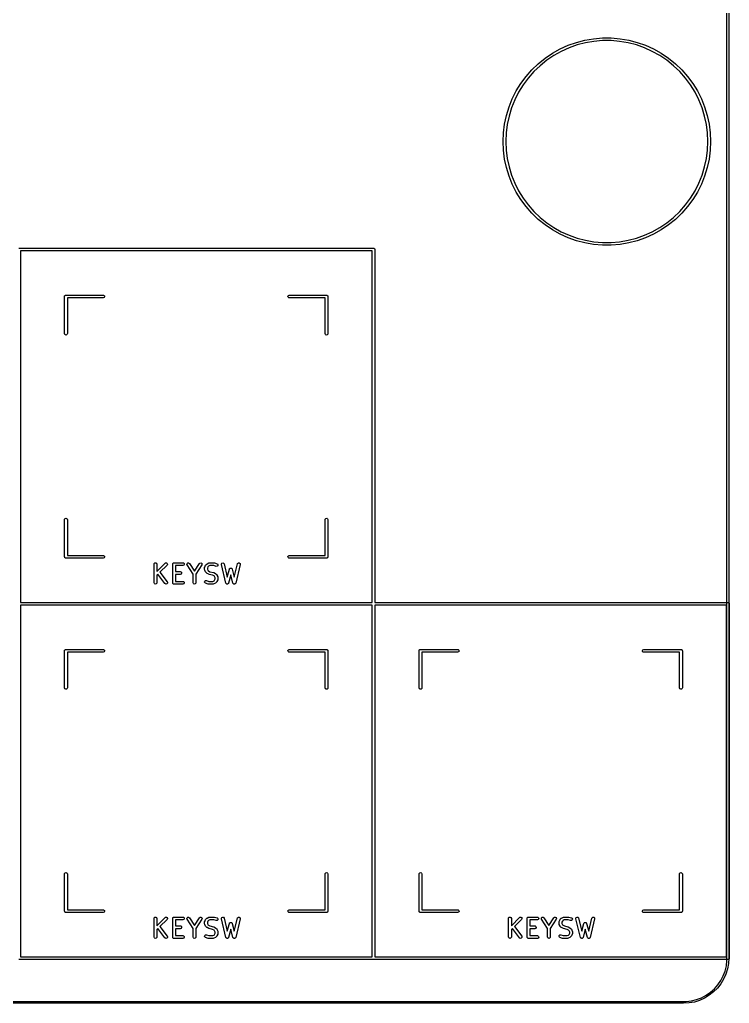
# Model space of a CAD drawing. Extents: x 382 to 810, y -162 to 0.
# Drawn here: x 772.4 to 810.5, y -161.9 to -109 of the extents above; entities that cross this region are included whole.
import ezdxf

# ---------------------------------------------------------------- set-up
doc = ezdxf.new("R2010")
doc.units = 0
doc.layers.add('BLACK', color=7, linetype='CONTINUOUS')

msp = doc.modelspace()

# ---------------------------------------------------------------- linework, layer by layer
at = {"layer": 'BLACK', "linetype": 'CONTINUOUS'}
for p, q in [((810.368, -159.474), (810.368, -11.837)), ((810.468, -11.837), (810.468, -159.474)), ((803.202, -110.04), (803.673, -110)), ((803.673, -110), (804.147, -110)), ((804.147, -110), (804.618, -110.04)), ((801.4, -110.592), (801.831, -110.397)), ((801.885, -110.532), (801.465, -110.722)), ((801.831, -110.397), (802.278, -110.239)), ((802.32, -110.378), (801.885, -110.532)), ((802.278, -110.239), (802.735, -110.12)), ((802.766, -110.262), (802.32, -110.378)), ((802.735, -110.12), (803.202, -110.04)), ((803.22, -110.184), (802.766, -110.262)), ((803.68, -110.145), (803.22, -110.184)), ((804.14, -110.145), (803.68, -110.145)), ((804.6, -110.184), (804.14, -110.145)), ((805.054, -110.262), (804.6, -110.184)), ((804.618, -110.04), (805.085, -110.12)), ((805.5, -110.378), (805.054, -110.262)), ((805.085, -110.12), (805.542, -110.239)), ((805.935, -110.532), (805.5, -110.378)), ((805.542, -110.239), (805.989, -110.397)), ((806.355, -110.722), (805.935, -110.532)), ((805.989, -110.397), (806.42, -110.592)), ((800.595, -111.088), (800.987, -110.823)), ((801.063, -110.946), (800.681, -111.204)), ((800.987, -110.823), (801.4, -110.592)), ((801.465, -110.722), (801.063, -110.946)), ((806.757, -110.946), (806.355, -110.722)), ((806.42, -110.592), (806.833, -110.823)), ((807.139, -111.204), (806.757, -110.946)), ((806.833, -110.823), (807.225, -111.088)), ((799.885, -111.712), (800.227, -111.385)), ((800.323, -111.494), (799.99, -111.813)), ((800.227, -111.385), (800.595, -111.088)), ((800.681, -111.204), (800.323, -111.494)), ((807.497, -111.494), (807.139, -111.204)), ((807.225, -111.088), (807.593, -111.385)), ((807.83, -111.813), (807.497, -111.494)), ((807.593, -111.385), (807.935, -111.712)), ((799.291, -112.448), (799.572, -112.068)), ((799.572, -112.068), (799.885, -111.712)), ((799.99, -111.813), (799.685, -112.159)), ((808.135, -112.159), (807.83, -111.813)), ((807.935, -111.712), (808.248, -112.068)), ((808.248, -112.068), (808.529, -112.448)), ((799.043, -112.851), (799.291, -112.448)), ((799.411, -112.529), (799.17, -112.922)), ((799.685, -112.159), (799.411, -112.529)), ((808.409, -112.529), (808.135, -112.159)), ((808.65, -112.922), (808.409, -112.529)), ((808.529, -112.448), (808.777, -112.851)), ((798.83, -113.274), (799.043, -112.851)), ((799.17, -112.922), (798.962, -113.333)), ((808.858, -113.333), (808.65, -112.922)), ((808.777, -112.851), (808.99, -113.274)), ((798.653, -113.713), (798.83, -113.274)), ((798.962, -113.333), (798.79, -113.761)), ((809.03, -113.761), (808.858, -113.333)), ((808.99, -113.274), (809.167, -113.713)), ((798.415, -114.628), (798.515, -114.165)), ((798.515, -114.165), (798.653, -113.713)), ((798.655, -114.202), (798.558, -114.652)), ((798.79, -113.761), (798.655, -114.202)), ((809.165, -114.202), (809.03, -113.761)), ((809.262, -114.652), (809.165, -114.202)), ((809.167, -113.713), (809.305, -114.165)), ((809.305, -114.165), (809.405, -114.628)), ((798.355, -115.097), (798.415, -114.628)), ((798.558, -114.652), (798.5, -115.11)), ((809.32, -115.11), (809.262, -114.652)), ((809.405, -114.628), (809.465, -115.097)), ((798.335, -115.57), (798.355, -115.097)), ((798.5, -115.11), (798.48, -115.57)), ((809.34, -115.57), (809.32, -115.11)), ((809.465, -115.097), (809.485, -115.57)), ((798.355, -116.043), (798.335, -115.57)), ((798.48, -115.57), (798.5, -116.03)), ((809.32, -116.03), (809.34, -115.57)), ((809.485, -115.57), (809.465, -116.043)), ((798.415, -116.512), (798.355, -116.043)), ((798.5, -116.03), (798.558, -116.488)), ((809.262, -116.488), (809.32, -116.03)), ((809.465, -116.043), (809.405, -116.512)), ((798.515, -116.975), (798.415, -116.512)), ((798.558, -116.488), (798.655, -116.938)), ((809.165, -116.938), (809.262, -116.488)), ((809.405, -116.512), (809.305, -116.975)), ((798.653, -117.427), (798.515, -116.975)), ((798.655, -116.938), (798.79, -117.379)), ((798.79, -117.379), (798.962, -117.807)), ((808.858, -117.807), (809.03, -117.379)), ((809.03, -117.379), (809.165, -116.938)), ((809.305, -116.975), (809.167, -117.427)), ((798.83, -117.866), (798.653, -117.427)), ((799.043, -118.289), (798.83, -117.866)), ((798.962, -117.807), (799.17, -118.218)), ((808.65, -118.218), (808.858, -117.807)), ((808.99, -117.866), (808.777, -118.289)), ((809.167, -117.427), (808.99, -117.866)), ((799.291, -118.692), (799.043, -118.289)), ((799.17, -118.218), (799.411, -118.611)), ((808.409, -118.611), (808.65, -118.218)), ((808.777, -118.289), (808.529, -118.692)), ((799.572, -119.072), (799.291, -118.692)), ((799.411, -118.611), (799.685, -118.981)), ((799.685, -118.981), (799.99, -119.327)), ((807.83, -119.327), (808.135, -118.981)), ((808.135, -118.981), (808.409, -118.611)), ((808.529, -118.692), (808.248, -119.072)), ((799.885, -119.428), (799.572, -119.072)), ((800.227, -119.755), (799.885, -119.428)), ((799.99, -119.327), (800.323, -119.646)), ((807.497, -119.646), (807.83, -119.327)), ((807.935, -119.428), (807.593, -119.755)), ((808.248, -119.072), (807.935, -119.428)), ((800.595, -120.052), (800.227, -119.755)), ((800.323, -119.646), (800.681, -119.936)), ((800.987, -120.317), (800.595, -120.052)), ((800.681, -119.936), (801.063, -120.194)), ((806.757, -120.194), (807.139, -119.936)), ((807.225, -120.052), (806.833, -120.317)), ((807.139, -119.936), (807.497, -119.646)), ((807.593, -119.755), (807.225, -120.052)), ((801.4, -120.548), (800.987, -120.317)), ((801.063, -120.194), (801.465, -120.418)), ((801.831, -120.743), (801.4, -120.548)), ((801.465, -120.418), (801.885, -120.608)), ((805.935, -120.608), (806.355, -120.418)), ((806.42, -120.548), (805.989, -120.743)), ((806.355, -120.418), (806.757, -120.194)), ((806.833, -120.317), (806.42, -120.548)), ((802.278, -120.901), (801.831, -120.743)), ((801.885, -120.608), (802.32, -120.762)), ((802.735, -121.02), (802.278, -120.901)), ((802.32, -120.762), (802.766, -120.878)), ((803.202, -121.1), (802.735, -121.02)), ((802.766, -120.878), (803.22, -120.956)), ((803.673, -121.14), (803.202, -121.1)), ((803.22, -120.956), (803.68, -120.995)), ((803.68, -120.995), (804.14, -120.995)), ((804.14, -120.995), (804.6, -120.956)), ((804.618, -121.1), (804.147, -121.14)), ((804.6, -120.956), (805.054, -120.878)), ((805.085, -121.02), (804.618, -121.1)), ((805.054, -120.878), (805.5, -120.762)), ((805.542, -120.901), (805.085, -121.02)), ((805.5, -120.762), (805.935, -120.608)), ((805.989, -120.743), (805.542, -120.901)), ((772.318, -121.299), (791.368, -121.299)), ((772.393, -121.449), (772.393, -140.349)), ((791.293, -121.449), (772.393, -121.449)), ((791.293, -140.349), (791.293, -121.449)), ((791.368, -121.299), (791.378, -121.301)), ((791.378, -121.301), (791.381, -121.301)), ((791.381, -121.301), (791.384, -121.302)), ((791.384, -121.302), (791.394, -121.304)), ((791.394, -121.304), (791.409, -121.317)), ((791.409, -121.317), (791.425, -121.326)), ((791.425, -121.326), (791.428, -121.333)), ((791.428, -121.333), (791.433, -121.337)), ((791.433, -121.337), (791.436, -121.356)), ((791.436, -121.356), (791.443, -121.374)), ((791.443, -121.374), (791.443, -140.349)), ((804.147, -121.14), (803.673, -121.14)), ((774.768, -123.899), (774.77, -123.89)), ((774.768, -125.899), (774.768, -123.899)), ((774.769, -123.886), (774.771, -123.884)), ((774.77, -123.89), (774.769, -123.886)), ((774.771, -123.884), (774.773, -123.874)), ((774.773, -123.874), (774.785, -123.859)), ((774.785, -123.859), (774.795, -123.842)), ((774.795, -123.842), (774.801, -123.84)), ((774.801, -123.84), (774.805, -123.835)), ((774.805, -123.835), (774.825, -123.831)), ((774.825, -123.831), (774.843, -123.824)), ((774.843, -123.824), (776.843, -123.824)), ((776.843, -123.974), (774.918, -123.974)), ((774.918, -123.974), (774.918, -125.899)), ((776.843, -123.824), (776.869, -123.829)), ((776.891, -123.957), (776.843, -123.974)), ((776.869, -123.829), (776.908, -123.862)), ((776.917, -123.913), (776.891, -123.957)), ((776.908, -123.862), (776.917, -123.913)), ((786.769, -123.886), (786.795, -123.842)), ((786.778, -123.937), (786.769, -123.886)), ((786.817, -123.97), (786.778, -123.937)), ((786.795, -123.842), (786.843, -123.824)), ((786.843, -123.974), (786.817, -123.97)), ((786.843, -123.824), (788.843, -123.824)), ((788.768, -123.974), (786.843, -123.974)), ((788.768, -125.899), (788.768, -123.974)), ((788.843, -123.824), (788.853, -123.826)), ((788.853, -123.826), (788.856, -123.826)), ((788.856, -123.826), (788.859, -123.827)), ((788.859, -123.827), (788.869, -123.829)), ((788.869, -123.829), (788.884, -123.842)), ((788.884, -123.842), (788.9, -123.851)), ((788.9, -123.851), (788.903, -123.858)), ((788.903, -123.858), (788.908, -123.862)), ((788.908, -123.862), (788.911, -123.881)), ((788.911, -123.881), (788.918, -123.899)), ((788.918, -123.899), (788.918, -125.899)), ((774.786, -125.948), (774.768, -125.899)), ((774.83, -125.973), (774.786, -125.948)), ((774.88, -125.964), (774.83, -125.973)), ((774.913, -125.925), (774.88, -125.964)), ((774.918, -125.899), (774.913, -125.925)), ((788.786, -125.948), (788.768, -125.899)), ((788.83, -125.973), (788.786, -125.948)), ((788.88, -125.964), (788.83, -125.973)), ((788.913, -125.925), (788.88, -125.964)), ((788.918, -125.899), (788.913, -125.925)), ((774.768, -135.899), (774.773, -135.874)), ((774.768, -137.899), (774.768, -135.899)), ((774.773, -135.874), (774.805, -135.835)), ((774.805, -135.835), (774.856, -135.826)), ((774.856, -135.826), (774.9, -135.851)), ((774.9, -135.851), (774.918, -135.899)), ((774.918, -135.899), (774.918, -137.824)), ((788.768, -135.899), (788.773, -135.874)), ((788.768, -137.824), (788.768, -135.899)), ((788.773, -135.874), (788.805, -135.835)), ((788.805, -135.835), (788.856, -135.826)), ((788.856, -135.826), (788.9, -135.851)), ((788.9, -135.851), (788.918, -135.899)), ((788.918, -135.899), (788.918, -137.899)), ((774.775, -137.918), (774.768, -137.899)), ((774.778, -137.937), (774.775, -137.918)), ((774.783, -137.941), (774.778, -137.937)), ((774.786, -137.948), (774.783, -137.941)), ((774.802, -137.957), (774.786, -137.948)), ((774.817, -137.97), (774.802, -137.957)), ((774.827, -137.972), (774.817, -137.97)), ((774.83, -137.973), (774.827, -137.972)), ((774.833, -137.973), (774.83, -137.973)), ((774.843, -137.974), (774.833, -137.973)), ((776.843, -137.974), (774.843, -137.974)), ((774.918, -137.824), (776.843, -137.824)), ((776.843, -137.824), (776.869, -137.829)), ((776.891, -137.957), (776.843, -137.974)), ((776.869, -137.829), (776.908, -137.862)), ((776.917, -137.913), (776.891, -137.957)), ((776.908, -137.862), (776.917, -137.913)), ((786.769, -137.886), (786.795, -137.842)), ((786.778, -137.937), (786.769, -137.886)), ((786.817, -137.97), (786.778, -137.937)), ((786.795, -137.842), (786.843, -137.824)), ((786.843, -137.974), (786.817, -137.97)), ((786.843, -137.824), (788.768, -137.824)), ((788.843, -137.974), (786.843, -137.974)), ((788.861, -137.968), (788.843, -137.974)), ((788.88, -137.964), (788.861, -137.968)), ((788.885, -137.959), (788.88, -137.964)), ((788.891, -137.957), (788.885, -137.959)), ((788.901, -137.94), (788.891, -137.957)), ((788.913, -137.925), (788.901, -137.94)), ((788.915, -137.915), (788.913, -137.925)), ((788.917, -137.913), (788.915, -137.915)), ((788.918, -137.899), (788.916, -137.909)), ((788.916, -137.909), (788.917, -137.913)), ((779.578, -138.292), (779.582, -138.266)), ((779.578, -139.292), (779.578, -138.292)), ((779.582, -138.266), (779.615, -138.227)), ((779.615, -138.227), (779.666, -138.218)), ((779.666, -138.218), (779.71, -138.244)), ((779.71, -138.244), (779.728, -138.292)), ((779.728, -138.682), (780.171, -138.239)), ((779.728, -138.292), (779.728, -138.682)), ((780.277, -138.345), (779.894, -138.727)), ((780.171, -138.239), (780.192, -138.224)), ((780.192, -138.224), (780.243, -138.219)), ((780.243, -138.219), (780.285, -138.249)), ((780.299, -138.298), (780.277, -138.345)), ((780.285, -138.249), (780.299, -138.298)), ((780.578, -138.292), (780.579, -138.282)), ((780.578, -139.292), (780.578, -138.292)), ((780.579, -138.279), (780.58, -138.276)), ((780.579, -138.282), (780.579, -138.279)), ((780.58, -138.276), (780.582, -138.266)), ((780.582, -138.266), (780.595, -138.251)), ((780.595, -138.251), (780.604, -138.234)), ((780.604, -138.234), (780.611, -138.232)), ((780.611, -138.232), (780.615, -138.227)), ((780.615, -138.227), (780.634, -138.223)), ((780.634, -138.223), (780.653, -138.217)), ((780.653, -138.217), (781.129, -138.217)), ((781.129, -138.367), (780.728, -138.367)), ((780.728, -138.367), (780.728, -138.693)), ((781.129, -138.217), (781.154, -138.221)), ((781.177, -138.349), (781.129, -138.367)), ((781.154, -138.221), (781.194, -138.254)), ((781.203, -138.305), (781.177, -138.349)), ((781.194, -138.254), (781.203, -138.305)), ((781.341, -138.308), (781.348, -138.257)), ((781.351, -138.332), (781.341, -138.308)), ((781.348, -138.257), (781.386, -138.223)), ((781.673, -138.837), (781.351, -138.332)), ((781.386, -138.223), (781.437, -138.22)), ((781.437, -138.22), (781.478, -138.252)), ((781.478, -138.252), (781.748, -138.676)), ((781.748, -138.676), (782.018, -138.252)), ((782.144, -138.332), (781.823, -138.837)), ((782.018, -138.252), (782.035, -138.232)), ((782.035, -138.232), (782.084, -138.217)), ((782.084, -138.217), (782.132, -138.236)), ((782.132, -138.236), (782.155, -138.282)), ((782.155, -138.282), (782.144, -138.332)), ((782.292, -138.482), (782.296, -138.457)), ((782.292, -138.578), (782.292, -138.482)), ((782.296, -138.457), (782.299, -138.453)), ((782.299, -138.453), (782.3, -138.449)), ((782.3, -138.449), (782.347, -138.354)), ((782.347, -138.354), (782.361, -138.335)), ((782.361, -138.334), (782.409, -138.286)), ((782.361, -138.335), (782.361, -138.334)), ((782.409, -138.286), (782.427, -138.274)), ((782.427, -138.274), (782.428, -138.272)), ((782.428, -138.272), (782.524, -138.225)), ((782.476, -138.431), (782.442, -138.5)), ((782.442, -138.5), (782.442, -138.56)), ((782.442, -138.56), (782.476, -138.628)), ((782.506, -138.401), (782.476, -138.431)), ((782.575, -138.367), (782.506, -138.401)), ((782.524, -138.225), (782.549, -138.217)), ((782.549, -138.217), (782.553, -138.218)), ((782.553, -138.218), (782.557, -138.217)), ((782.557, -138.217), (782.795, -138.217)), ((782.783, -138.367), (782.575, -138.367)), ((782.915, -138.411), (782.783, -138.367)), ((782.795, -138.217), (782.817, -138.221)), ((782.817, -138.221), (782.819, -138.221)), ((782.819, -138.221), (782.962, -138.268)), ((782.966, -138.409), (782.915, -138.411)), ((782.962, -138.268), (782.985, -138.281)), ((783.004, -138.375), (782.966, -138.409)), ((782.985, -138.281), (783.012, -138.324)), ((783.012, -138.324), (783.004, -138.375)), ((783.197, -138.283), (783.22, -138.237)), ((783.199, -138.309), (783.197, -138.283)), ((783.437, -139.309), (783.199, -138.309)), ((783.22, -138.237), (783.267, -138.217)), ((783.267, -138.217), (783.316, -138.232)), ((783.316, -138.232), (783.345, -138.274)), ((783.345, -138.274), (783.514, -138.985)), ((783.514, -138.985), (783.628, -138.558)), ((783.628, -138.558), (783.639, -138.535)), ((783.639, -138.535), (783.644, -138.531)), ((783.644, -138.531), (783.647, -138.524)), ((783.647, -138.524), (783.665, -138.516)), ((783.665, -138.516), (783.681, -138.505)), ((783.681, -138.505), (783.687, -138.506)), ((783.687, -138.506), (783.694, -138.503)), ((783.694, -138.503), (783.712, -138.508)), ((783.712, -138.508), (783.732, -138.51)), ((783.732, -138.51), (783.737, -138.514)), ((783.737, -138.514), (783.743, -138.516)), ((783.743, -138.516), (783.754, -138.532)), ((783.754, -138.532), (783.768, -138.546)), ((783.768, -138.546), (783.769, -138.553)), ((783.769, -138.553), (783.773, -138.558)), ((783.773, -138.558), (783.886, -138.985)), ((783.886, -138.985), (784.056, -138.274)), ((784.202, -138.309), (783.964, -139.309)), ((784.056, -138.274), (784.066, -138.251)), ((784.066, -138.251), (784.107, -138.22)), ((784.107, -138.22), (784.158, -138.223)), ((784.158, -138.223), (784.196, -138.258)), ((784.196, -138.258), (784.202, -138.309)), ((779.787, -138.835), (779.728, -138.894)), ((779.728, -138.894), (779.728, -139.292)), ((780.164, -139.337), (779.787, -138.835)), ((779.894, -138.727), (780.284, -139.247)), ((780.728, -138.693), (780.986, -138.693)), ((780.986, -138.843), (780.728, -138.843)), ((780.728, -138.843), (780.728, -139.217)), ((780.986, -138.693), (781.012, -138.698)), ((781.034, -138.825), (780.986, -138.843)), ((781.012, -138.698), (781.051, -138.73)), ((781.06, -138.781), (781.034, -138.825)), ((781.051, -138.73), (781.06, -138.781)), ((781.673, -139.292), (781.673, -138.837)), ((781.823, -138.837), (781.823, -139.292)), ((782.293, -138.582), (782.292, -138.578)), ((782.292, -138.586), (782.293, -138.582)), ((782.3, -138.611), (782.292, -138.586)), ((782.347, -138.706), (782.3, -138.611)), ((782.349, -138.707), (782.347, -138.706)), ((782.361, -138.726), (782.349, -138.707)), ((782.409, -138.773), (782.361, -138.726)), ((782.41, -138.774), (782.409, -138.773)), ((782.428, -138.787), (782.41, -138.774)), ((782.524, -138.835), (782.428, -138.787)), ((782.476, -138.628), (782.506, -138.659)), ((782.506, -138.659), (782.583, -138.697)), ((782.527, -138.835), (782.524, -138.835)), ((782.539, -138.841), (782.527, -138.835)), ((782.722, -138.886), (782.539, -138.841)), ((782.583, -138.697), (782.766, -138.743)), ((782.799, -138.925), (782.722, -138.886)), ((782.766, -138.743), (782.778, -138.748)), ((782.778, -138.748), (782.781, -138.749)), ((782.781, -138.749), (782.877, -138.796)), ((782.829, -138.955), (782.799, -138.925)), ((782.863, -139.024), (782.829, -138.955)), ((782.829, -139.152), (782.863, -139.084)), ((782.863, -139.084), (782.863, -139.024)), ((782.877, -138.796), (782.895, -138.81)), ((782.895, -138.81), (782.896, -138.81)), ((782.896, -138.81), (782.944, -138.858)), ((782.944, -138.858), (782.957, -138.876)), ((782.957, -138.876), (782.958, -138.877)), ((782.958, -138.877), (783.005, -138.973)), ((783.005, -138.973), (783.013, -138.998)), ((783.013, -138.998), (783.012, -139.002)), ((783.012, -139.002), (783.013, -139.006)), ((783.013, -139.006), (783.013, -139.101)), ((783.7, -138.869), (783.582, -139.311)), ((783.818, -139.311), (783.7, -138.869)), ((779.595, -139.34), (779.578, -139.292)), ((779.639, -139.366), (779.595, -139.34)), ((779.69, -139.357), (779.639, -139.366)), ((779.723, -139.317), (779.69, -139.357)), ((779.728, -139.292), (779.723, -139.317)), ((780.207, -139.365), (780.164, -139.337)), ((780.258, -139.359), (780.207, -139.365)), ((780.293, -139.321), (780.258, -139.359)), ((780.284, -139.247), (780.296, -139.27)), ((780.296, -139.27), (780.293, -139.321)), ((780.584, -139.31), (780.578, -139.292)), ((780.588, -139.329), (780.584, -139.31)), ((780.593, -139.334), (780.588, -139.329)), ((780.595, -139.34), (780.593, -139.334)), ((780.612, -139.35), (780.595, -139.34)), ((780.627, -139.362), (780.612, -139.35)), ((780.637, -139.364), (780.627, -139.362)), ((780.639, -139.366), (780.637, -139.364)), ((780.643, -139.365), (780.639, -139.366)), ((780.653, -139.367), (780.643, -139.365)), ((781.129, -139.367), (780.653, -139.367)), ((780.728, -139.217), (781.129, -139.217)), ((781.129, -139.217), (781.154, -139.221)), ((781.177, -139.349), (781.129, -139.367)), ((781.154, -139.221), (781.194, -139.254)), ((781.203, -139.305), (781.177, -139.349)), ((781.194, -139.254), (781.203, -139.305)), ((781.69, -139.34), (781.673, -139.292)), ((781.735, -139.366), (781.69, -139.34)), ((781.785, -139.357), (781.735, -139.366)), ((781.818, -139.317), (781.785, -139.357)), ((781.823, -139.292), (781.818, -139.317)), ((782.293, -139.259), (782.301, -139.208)), ((782.32, -139.303), (782.293, -139.259)), ((782.301, -139.208), (782.339, -139.174)), ((782.343, -139.315), (782.32, -139.303)), ((782.339, -139.174), (782.391, -139.173)), ((782.486, -139.363), (782.343, -139.315)), ((782.391, -139.173), (782.522, -139.217)), ((782.488, -139.363), (782.486, -139.363)), ((782.51, -139.367), (782.488, -139.363)), ((782.748, -139.367), (782.51, -139.367)), ((782.522, -139.217), (782.73, -139.217)), ((782.73, -139.217), (782.799, -139.183)), ((782.752, -139.365), (782.748, -139.367)), ((782.756, -139.366), (782.752, -139.365)), ((782.781, -139.359), (782.756, -139.366)), ((782.877, -139.311), (782.781, -139.359)), ((782.799, -139.183), (782.829, -139.152)), ((782.878, -139.31), (782.877, -139.311)), ((782.896, -139.297), (782.878, -139.31)), ((782.944, -139.25), (782.896, -139.297)), ((782.958, -139.23), (782.944, -139.248)), ((782.944, -139.248), (782.944, -139.25)), ((783.005, -139.135), (782.958, -139.23)), ((783.006, -139.13), (783.005, -139.135)), ((783.009, -139.127), (783.006, -139.13)), ((783.013, -139.101), (783.009, -139.127)), ((783.441, -139.316), (783.437, -139.309)), ((783.442, -139.324), (783.441, -139.316)), ((783.455, -139.337), (783.442, -139.324)), ((783.465, -139.352), (783.455, -139.337)), ((783.472, -139.354), (783.465, -139.352)), ((783.478, -139.36), (783.472, -139.354)), ((783.496, -139.361), (783.478, -139.36)), ((783.514, -139.367), (783.496, -139.361)), ((783.521, -139.364), (783.514, -139.367)), ((783.529, -139.364), (783.521, -139.364)), ((783.544, -139.354), (783.529, -139.364)), ((783.561, -139.346), (783.544, -139.354)), ((783.565, -139.339), (783.561, -139.346)), ((783.571, -139.335), (783.565, -139.339)), ((783.582, -139.311), (783.571, -139.335)), ((783.823, -139.318), (783.818, -139.311)), ((783.824, -139.325), (783.823, -139.318)), ((783.837, -139.338), (783.824, -139.325)), ((783.848, -139.353), (783.837, -139.338)), ((783.855, -139.355), (783.848, -139.353)), ((783.861, -139.361), (783.855, -139.355)), ((783.879, -139.362), (783.861, -139.361)), ((783.897, -139.367), (783.879, -139.362)), ((783.904, -139.363), (783.897, -139.367)), ((783.912, -139.364), (783.904, -139.363)), ((783.927, -139.353), (783.912, -139.364)), ((783.944, -139.345), (783.927, -139.353)), ((783.947, -139.338), (783.944, -139.345)), ((783.953, -139.333), (783.947, -139.338)), ((783.964, -139.309), (783.953, -139.333)), ((772.393, -140.349), (791.293, -140.349)), ((772.393, -140.499), (772.393, -159.399)), ((791.293, -140.499), (772.393, -140.499)), ((791.293, -159.399), (791.293, -140.499)), ((791.443, -140.349), (810.418, -140.349)), ((791.443, -140.499), (791.443, -159.399)), ((810.343, -140.499), (791.443, -140.499)), ((810.343, -159.399), (810.343, -140.499)), ((810.418, -140.349), (810.428, -140.351)), ((810.428, -140.351), (810.431, -140.351)), ((810.431, -140.351), (810.434, -140.352)), ((810.434, -140.352), (810.444, -140.354)), ((810.444, -140.354), (810.459, -140.367)), ((810.459, -140.367), (810.475, -140.376)), ((810.475, -140.376), (810.478, -140.383)), ((810.478, -140.383), (810.483, -140.387)), ((810.483, -140.387), (810.486, -140.406)), ((810.486, -140.406), (810.493, -140.424)), ((810.493, -140.424), (810.493, -159.474)), ((774.768, -142.949), (774.77, -142.94)), ((774.768, -144.949), (774.768, -142.949)), ((774.769, -142.936), (774.771, -142.934)), ((774.77, -142.94), (774.769, -142.936)), ((774.771, -142.934), (774.773, -142.924)), ((774.773, -142.924), (774.785, -142.909)), ((774.785, -142.909), (774.795, -142.892)), ((774.795, -142.892), (774.801, -142.89)), ((774.801, -142.89), (774.805, -142.885)), ((774.805, -142.885), (774.825, -142.881)), ((774.825, -142.881), (774.843, -142.874)), ((774.843, -142.874), (776.843, -142.874)), ((776.843, -143.024), (774.918, -143.024)), ((774.918, -143.024), (774.918, -144.949)), ((776.843, -142.874), (776.869, -142.879)), ((776.891, -143.007), (776.843, -143.024)), ((776.869, -142.879), (776.908, -142.912)), ((776.917, -142.963), (776.891, -143.007)), ((776.908, -142.912), (776.917, -142.963)), ((786.769, -142.936), (786.795, -142.892)), ((786.778, -142.987), (786.769, -142.936)), ((786.817, -143.02), (786.778, -142.987)), ((786.795, -142.892), (786.843, -142.874)), ((786.843, -143.024), (786.817, -143.02)), ((786.843, -142.874), (788.843, -142.874)), ((788.768, -143.024), (786.843, -143.024)), ((788.768, -144.949), (788.768, -143.024)), ((788.843, -142.874), (788.853, -142.876)), ((788.853, -142.876), (788.856, -142.876)), ((788.856, -142.876), (788.859, -142.877)), ((788.859, -142.877), (788.869, -142.879)), ((788.869, -142.879), (788.884, -142.892)), ((788.884, -142.892), (788.9, -142.901)), ((788.9, -142.901), (788.903, -142.908)), ((788.903, -142.908), (788.908, -142.912)), ((788.908, -142.912), (788.911, -142.931)), ((788.911, -142.931), (788.918, -142.949)), ((788.918, -142.949), (788.918, -144.949)), ((793.818, -142.949), (793.82, -142.94)), ((793.818, -144.949), (793.818, -142.949)), ((793.819, -142.936), (793.821, -142.934)), ((793.82, -142.94), (793.819, -142.936)), ((793.821, -142.934), (793.823, -142.924)), ((793.823, -142.924), (793.835, -142.909)), ((793.835, -142.909), (793.845, -142.892)), ((793.845, -142.892), (793.851, -142.89)), ((793.851, -142.89), (793.855, -142.885)), ((793.855, -142.885), (793.875, -142.881)), ((793.875, -142.881), (793.893, -142.874)), ((793.893, -142.874), (795.893, -142.874)), ((795.893, -143.024), (793.968, -143.024)), ((793.968, -143.024), (793.968, -144.949)), ((795.893, -142.874), (795.919, -142.879)), ((795.941, -143.007), (795.893, -143.024)), ((795.919, -142.879), (795.958, -142.912)), ((795.967, -142.963), (795.941, -143.007)), ((795.958, -142.912), (795.967, -142.963)), ((805.819, -142.936), (805.845, -142.892)), ((805.828, -142.987), (805.819, -142.936)), ((805.867, -143.02), (805.828, -142.987)), ((805.845, -142.892), (805.893, -142.874)), ((805.893, -143.024), (805.867, -143.02)), ((805.893, -142.874), (807.893, -142.874)), ((807.818, -143.024), (805.893, -143.024)), ((807.818, -144.949), (807.818, -143.024)), ((807.893, -142.874), (807.903, -142.876)), ((807.903, -142.876), (807.906, -142.876)), ((807.906, -142.876), (807.909, -142.877)), ((807.909, -142.877), (807.919, -142.879)), ((807.919, -142.879), (807.934, -142.892)), ((807.934, -142.892), (807.95, -142.901)), ((807.95, -142.901), (807.953, -142.908)), ((807.953, -142.908), (807.958, -142.912)), ((807.958, -142.912), (807.961, -142.931)), ((807.961, -142.931), (807.968, -142.949)), ((807.968, -142.949), (807.968, -144.949)), ((774.786, -144.998), (774.768, -144.949)), ((774.83, -145.023), (774.786, -144.998)), ((774.88, -145.014), (774.83, -145.023)), ((774.913, -144.975), (774.88, -145.014)), ((774.918, -144.949), (774.913, -144.975)), ((788.786, -144.998), (788.768, -144.949)), ((788.83, -145.023), (788.786, -144.998)), ((788.88, -145.014), (788.83, -145.023)), ((788.913, -144.975), (788.88, -145.014)), ((788.918, -144.949), (788.913, -144.975)), ((793.836, -144.998), (793.818, -144.949)), ((793.88, -145.023), (793.836, -144.998)), ((793.93, -145.014), (793.88, -145.023)), ((793.963, -144.975), (793.93, -145.014)), ((793.968, -144.949), (793.963, -144.975)), ((807.836, -144.998), (807.818, -144.949)), ((807.88, -145.023), (807.836, -144.998)), ((807.93, -145.014), (807.88, -145.023)), ((807.963, -144.975), (807.93, -145.014)), ((807.968, -144.949), (807.963, -144.975)), ((774.768, -154.949), (774.773, -154.924)), ((774.768, -156.949), (774.768, -154.949)), ((774.773, -154.924), (774.805, -154.885)), ((774.805, -154.885), (774.856, -154.876)), ((774.856, -154.876), (774.9, -154.901)), ((774.9, -154.901), (774.918, -154.949)), ((774.918, -154.949), (774.918, -156.874)), ((788.768, -154.949), (788.773, -154.924)), ((788.768, -156.874), (788.768, -154.949)), ((788.773, -154.924), (788.805, -154.885)), ((788.805, -154.885), (788.856, -154.876)), ((788.856, -154.876), (788.9, -154.901)), ((788.9, -154.901), (788.918, -154.949)), ((788.918, -154.949), (788.918, -156.949)), ((793.818, -154.949), (793.823, -154.924)), ((793.818, -156.949), (793.818, -154.949)), ((793.823, -154.924), (793.855, -154.885)), ((793.855, -154.885), (793.906, -154.876)), ((793.906, -154.876), (793.95, -154.901)), ((793.95, -154.901), (793.968, -154.949)), ((793.968, -154.949), (793.968, -156.874)), ((807.818, -154.949), (807.823, -154.924)), ((807.818, -156.874), (807.818, -154.949)), ((807.823, -154.924), (807.855, -154.885)), ((807.855, -154.885), (807.906, -154.876)), ((807.906, -154.876), (807.95, -154.901)), ((807.95, -154.901), (807.968, -154.949)), ((807.968, -154.949), (807.968, -156.949)), ((774.775, -156.968), (774.768, -156.949)), ((774.778, -156.987), (774.775, -156.968)), ((774.783, -156.991), (774.778, -156.987)), ((774.786, -156.998), (774.783, -156.991)), ((774.802, -157.007), (774.786, -156.998)), ((774.817, -157.02), (774.802, -157.007)), ((774.827, -157.022), (774.817, -157.02)), ((774.83, -157.023), (774.827, -157.022)), ((774.833, -157.023), (774.83, -157.023)), ((774.843, -157.024), (774.833, -157.023)), ((776.843, -157.024), (774.843, -157.024)), ((774.918, -156.874), (776.843, -156.874)), ((776.843, -156.874), (776.869, -156.879)), ((776.891, -157.007), (776.843, -157.024)), ((776.869, -156.879), (776.908, -156.912)), ((776.917, -156.963), (776.891, -157.007)), ((776.908, -156.912), (776.917, -156.963)), ((786.769, -156.936), (786.795, -156.892)), ((786.778, -156.987), (786.769, -156.936)), ((786.817, -157.02), (786.778, -156.987)), ((786.795, -156.892), (786.843, -156.874)), ((786.843, -157.024), (786.817, -157.02)), ((786.843, -156.874), (788.768, -156.874)), ((788.843, -157.024), (786.843, -157.024)), ((788.861, -157.018), (788.843, -157.024)), ((788.88, -157.014), (788.861, -157.018)), ((788.885, -157.009), (788.88, -157.014)), ((788.891, -157.007), (788.885, -157.009)), ((788.901, -156.99), (788.891, -157.007)), ((788.913, -156.975), (788.901, -156.99)), ((788.915, -156.965), (788.913, -156.975)), ((788.917, -156.963), (788.915, -156.965)), ((788.918, -156.949), (788.916, -156.959)), ((788.916, -156.959), (788.917, -156.963)), ((793.825, -156.968), (793.818, -156.949)), ((793.828, -156.987), (793.825, -156.968)), ((793.833, -156.991), (793.828, -156.987)), ((793.836, -156.998), (793.833, -156.991)), ((793.852, -157.007), (793.836, -156.998)), ((793.867, -157.02), (793.852, -157.007)), ((793.877, -157.022), (793.867, -157.02)), ((793.88, -157.023), (793.877, -157.022)), ((793.883, -157.023), (793.88, -157.023)), ((793.893, -157.024), (793.883, -157.023)), ((795.893, -157.024), (793.893, -157.024)), ((793.968, -156.874), (795.893, -156.874)), ((795.893, -156.874), (795.919, -156.879)), ((795.941, -157.007), (795.893, -157.024)), ((795.919, -156.879), (795.958, -156.912)), ((795.967, -156.963), (795.941, -157.007)), ((795.958, -156.912), (795.967, -156.963)), ((805.819, -156.936), (805.845, -156.892)), ((805.828, -156.987), (805.819, -156.936)), ((805.867, -157.02), (805.828, -156.987)), ((805.845, -156.892), (805.893, -156.874)), ((805.893, -157.024), (805.867, -157.02)), ((805.893, -156.874), (807.818, -156.874)), ((807.893, -157.024), (805.893, -157.024)), ((807.911, -157.018), (807.893, -157.024)), ((807.93, -157.014), (807.911, -157.018)), ((807.935, -157.009), (807.93, -157.014)), ((807.941, -157.007), (807.935, -157.009)), ((807.951, -156.99), (807.941, -157.007)), ((807.963, -156.975), (807.951, -156.99)), ((807.965, -156.965), (807.963, -156.975)), ((807.967, -156.963), (807.965, -156.965)), ((807.968, -156.949), (807.966, -156.959)), ((807.966, -156.959), (807.967, -156.963)), ((779.578, -157.342), (779.582, -157.316)), ((779.578, -158.342), (779.578, -157.342)), ((779.582, -157.316), (779.615, -157.277)), ((779.615, -157.277), (779.666, -157.268)), ((779.666, -157.268), (779.71, -157.294)), ((779.71, -157.294), (779.728, -157.342)), ((779.728, -157.732), (780.171, -157.289)), ((779.728, -157.342), (779.728, -157.732)), ((780.277, -157.395), (779.894, -157.777)), ((780.171, -157.289), (780.192, -157.274)), ((780.192, -157.274), (780.243, -157.269)), ((780.243, -157.269), (780.285, -157.299)), ((780.299, -157.348), (780.277, -157.395)), ((780.285, -157.299), (780.299, -157.348)), ((780.578, -157.342), (780.579, -157.332)), ((780.578, -158.342), (780.578, -157.342)), ((780.579, -157.329), (780.58, -157.326)), ((780.579, -157.332), (780.579, -157.329)), ((780.58, -157.326), (780.582, -157.316)), ((780.582, -157.316), (780.595, -157.301)), ((780.595, -157.301), (780.604, -157.284)), ((780.604, -157.284), (780.611, -157.282)), ((780.611, -157.282), (780.615, -157.277)), ((780.615, -157.277), (780.634, -157.273)), ((780.634, -157.273), (780.653, -157.267)), ((780.653, -157.267), (781.129, -157.267)), ((781.129, -157.417), (780.728, -157.417)), ((780.728, -157.417), (780.728, -157.743)), ((781.129, -157.267), (781.154, -157.271)), ((781.177, -157.399), (781.129, -157.417)), ((781.154, -157.271), (781.194, -157.304)), ((781.203, -157.355), (781.177, -157.399)), ((781.194, -157.304), (781.203, -157.355)), ((781.341, -157.358), (781.348, -157.307)), ((781.351, -157.382), (781.341, -157.358)), ((781.348, -157.307), (781.386, -157.273)), ((781.673, -157.887), (781.351, -157.382)), ((781.386, -157.273), (781.437, -157.27)), ((781.437, -157.27), (781.478, -157.302)), ((781.478, -157.302), (781.748, -157.726)), ((781.748, -157.726), (782.018, -157.302)), ((782.144, -157.382), (781.823, -157.887)), ((782.018, -157.302), (782.035, -157.282)), ((782.035, -157.282), (782.084, -157.267)), ((782.084, -157.267), (782.132, -157.286)), ((782.132, -157.286), (782.155, -157.332)), ((782.155, -157.332), (782.144, -157.382)), ((782.292, -157.532), (782.296, -157.507)), ((782.292, -157.628), (782.292, -157.532)), ((782.296, -157.507), (782.299, -157.503)), ((782.299, -157.503), (782.3, -157.499)), ((782.3, -157.499), (782.347, -157.404)), ((782.347, -157.404), (782.361, -157.385)), ((782.361, -157.384), (782.409, -157.336)), ((782.361, -157.385), (782.361, -157.384)), ((782.409, -157.336), (782.427, -157.324)), ((782.427, -157.324), (782.428, -157.322)), ((782.428, -157.322), (782.524, -157.275)), ((782.476, -157.481), (782.442, -157.55)), ((782.442, -157.55), (782.442, -157.61)), ((782.506, -157.451), (782.476, -157.481)), ((782.575, -157.417), (782.506, -157.451)), ((782.524, -157.275), (782.549, -157.267)), ((782.549, -157.267), (782.553, -157.268)), ((782.553, -157.268), (782.557, -157.267)), ((782.557, -157.267), (782.795, -157.267)), ((782.783, -157.417), (782.575, -157.417)), ((782.915, -157.461), (782.783, -157.417)), ((782.795, -157.267), (782.817, -157.271)), ((782.817, -157.271), (782.819, -157.271)), ((782.819, -157.271), (782.962, -157.318)), ((782.966, -157.459), (782.915, -157.461)), ((782.962, -157.318), (782.985, -157.331)), ((783.004, -157.425), (782.966, -157.459)), ((782.985, -157.331), (783.012, -157.374)), ((783.012, -157.374), (783.004, -157.425)), ((783.197, -157.333), (783.22, -157.287)), ((783.199, -157.359), (783.197, -157.333)), ((783.437, -158.359), (783.199, -157.359)), ((783.22, -157.287), (783.267, -157.267)), ((783.267, -157.267), (783.316, -157.282)), ((783.316, -157.282), (783.345, -157.324)), ((783.345, -157.324), (783.514, -158.035)), ((783.628, -157.608), (783.639, -157.585)), ((783.639, -157.585), (783.644, -157.581)), ((783.644, -157.581), (783.647, -157.574)), ((783.647, -157.574), (783.665, -157.566)), ((783.665, -157.566), (783.681, -157.555)), ((783.681, -157.555), (783.687, -157.556)), ((783.687, -157.556), (783.694, -157.553)), ((783.694, -157.553), (783.712, -157.558)), ((783.712, -157.558), (783.732, -157.56)), ((783.732, -157.56), (783.737, -157.564)), ((783.737, -157.564), (783.743, -157.566)), ((783.743, -157.566), (783.754, -157.582)), ((783.754, -157.582), (783.768, -157.596)), ((783.768, -157.596), (783.769, -157.603)), ((783.769, -157.603), (783.773, -157.608)), ((783.886, -158.035), (784.056, -157.324)), ((784.202, -157.359), (783.964, -158.359)), ((784.056, -157.324), (784.066, -157.301)), ((784.066, -157.301), (784.107, -157.27)), ((784.107, -157.27), (784.158, -157.273)), ((784.158, -157.273), (784.196, -157.308)), ((784.196, -157.308), (784.202, -157.359)), ((798.628, -157.342), (798.632, -157.316)), ((798.628, -158.342), (798.628, -157.342)), ((798.632, -157.316), (798.665, -157.277)), ((798.665, -157.277), (798.716, -157.268)), ((798.716, -157.268), (798.76, -157.294)), ((798.76, -157.294), (798.778, -157.342)), ((798.778, -157.732), (799.221, -157.289)), ((798.778, -157.342), (798.778, -157.732)), ((799.327, -157.395), (798.944, -157.777)), ((799.221, -157.289), (799.242, -157.274)), ((799.242, -157.274), (799.293, -157.269)), ((799.293, -157.269), (799.335, -157.299)), ((799.349, -157.348), (799.327, -157.395)), ((799.335, -157.299), (799.349, -157.348)), ((799.628, -157.342), (799.629, -157.332)), ((799.628, -158.342), (799.628, -157.342)), ((799.629, -157.329), (799.63, -157.326)), ((799.629, -157.332), (799.629, -157.329)), ((799.63, -157.326), (799.632, -157.316)), ((799.632, -157.316), (799.645, -157.301)), ((799.645, -157.301), (799.654, -157.284)), ((799.654, -157.284), (799.661, -157.282)), ((799.661, -157.282), (799.665, -157.277)), ((799.665, -157.277), (799.684, -157.273)), ((799.684, -157.273), (799.703, -157.267)), ((799.703, -157.267), (800.179, -157.267)), ((800.179, -157.417), (799.778, -157.417)), ((799.778, -157.417), (799.778, -157.743)), ((800.179, -157.267), (800.204, -157.271)), ((800.227, -157.399), (800.179, -157.417)), ((800.204, -157.271), (800.244, -157.304)), ((800.253, -157.355), (800.227, -157.399)), ((800.244, -157.304), (800.253, -157.355)), ((800.391, -157.358), (800.398, -157.307)), ((800.401, -157.382), (800.391, -157.358)), ((800.398, -157.307), (800.436, -157.273)), ((800.723, -157.887), (800.401, -157.382)), ((800.436, -157.273), (800.487, -157.27)), ((800.487, -157.27), (800.528, -157.302)), ((800.528, -157.302), (800.798, -157.726)), ((800.798, -157.726), (801.068, -157.302)), ((801.194, -157.382), (800.873, -157.887)), ((801.068, -157.302), (801.085, -157.282)), ((801.085, -157.282), (801.134, -157.267)), ((801.134, -157.267), (801.182, -157.286)), ((801.182, -157.286), (801.205, -157.332)), ((801.205, -157.332), (801.194, -157.382)), ((801.342, -157.532), (801.346, -157.507)), ((801.342, -157.628), (801.342, -157.532)), ((801.346, -157.507), (801.349, -157.503)), ((801.349, -157.503), (801.35, -157.499)), ((801.35, -157.499), (801.397, -157.404)), ((801.397, -157.404), (801.411, -157.385)), ((801.411, -157.384), (801.459, -157.336)), ((801.411, -157.385), (801.411, -157.384)), ((801.459, -157.336), (801.477, -157.324)), ((801.477, -157.324), (801.478, -157.322)), ((801.478, -157.322), (801.574, -157.275)), ((801.526, -157.481), (801.492, -157.55)), ((801.492, -157.55), (801.492, -157.61)), ((801.556, -157.451), (801.526, -157.481)), ((801.625, -157.417), (801.556, -157.451)), ((801.574, -157.275), (801.599, -157.267)), ((801.599, -157.267), (801.603, -157.268)), ((801.603, -157.268), (801.607, -157.267)), ((801.607, -157.267), (801.845, -157.267)), ((801.833, -157.417), (801.625, -157.417)), ((801.965, -157.461), (801.833, -157.417)), ((801.845, -157.267), (801.867, -157.271)), ((801.867, -157.271), (801.869, -157.271)), ((801.869, -157.271), (802.012, -157.318)), ((802.016, -157.459), (801.965, -157.461)), ((802.012, -157.318), (802.035, -157.331)), ((802.054, -157.425), (802.016, -157.459)), ((802.035, -157.331), (802.062, -157.374)), ((802.062, -157.374), (802.054, -157.425)), ((802.247, -157.333), (802.27, -157.287)), ((802.249, -157.359), (802.247, -157.333)), ((802.487, -158.359), (802.249, -157.359)), ((802.27, -157.287), (802.317, -157.267)), ((802.317, -157.267), (802.366, -157.282)), ((802.366, -157.282), (802.395, -157.324)), ((802.395, -157.324), (802.564, -158.035)), ((802.678, -157.608), (802.689, -157.585)), ((802.689, -157.585), (802.694, -157.581)), ((802.694, -157.581), (802.697, -157.574)), ((802.697, -157.574), (802.715, -157.566)), ((802.715, -157.566), (802.731, -157.555)), ((802.731, -157.555), (802.737, -157.556)), ((802.737, -157.556), (802.744, -157.553)), ((802.744, -157.553), (802.762, -157.558)), ((802.762, -157.558), (802.782, -157.56)), ((802.782, -157.56), (802.787, -157.564)), ((802.787, -157.564), (802.793, -157.566)), ((802.793, -157.566), (802.804, -157.582)), ((802.804, -157.582), (802.818, -157.596)), ((802.818, -157.596), (802.819, -157.603)), ((802.819, -157.603), (802.823, -157.608)), ((802.936, -158.035), (803.106, -157.324)), ((803.252, -157.359), (803.014, -158.359)), ((803.106, -157.324), (803.116, -157.301)), ((803.116, -157.301), (803.157, -157.27)), ((803.157, -157.27), (803.208, -157.273)), ((803.208, -157.273), (803.246, -157.308)), ((803.246, -157.308), (803.252, -157.359)), ((779.787, -157.885), (779.728, -157.944)), ((779.728, -157.944), (779.728, -158.342)), ((780.164, -158.387), (779.787, -157.885)), ((779.894, -157.777), (780.284, -158.297)), ((780.728, -157.743), (780.986, -157.743)), ((780.986, -157.893), (780.728, -157.893)), ((780.728, -157.893), (780.728, -158.267)), ((780.986, -157.743), (781.012, -157.748)), ((781.034, -157.875), (780.986, -157.893)), ((781.012, -157.748), (781.051, -157.78)), ((781.06, -157.831), (781.034, -157.875)), ((781.051, -157.78), (781.06, -157.831)), ((781.673, -158.342), (781.673, -157.887)), ((781.823, -157.887), (781.823, -158.342)), ((782.293, -157.632), (782.292, -157.628)), ((782.292, -157.636), (782.293, -157.632)), ((782.3, -157.661), (782.292, -157.636)), ((782.347, -157.756), (782.3, -157.661)), ((782.349, -157.757), (782.347, -157.756)), ((782.361, -157.776), (782.349, -157.757)), ((782.409, -157.823), (782.361, -157.776)), ((782.41, -157.824), (782.409, -157.823)), ((782.428, -157.837), (782.41, -157.824)), ((782.524, -157.885), (782.428, -157.837)), ((782.442, -157.61), (782.476, -157.678)), ((782.476, -157.678), (782.506, -157.709)), ((782.506, -157.709), (782.583, -157.747)), ((782.527, -157.885), (782.524, -157.885)), ((782.539, -157.891), (782.527, -157.885)), ((782.722, -157.936), (782.539, -157.891)), ((782.583, -157.747), (782.766, -157.793)), ((782.799, -157.975), (782.722, -157.936)), ((782.766, -157.793), (782.778, -157.798)), ((782.778, -157.798), (782.781, -157.799)), ((782.781, -157.799), (782.877, -157.846)), ((782.829, -158.005), (782.799, -157.975)), ((782.863, -158.074), (782.829, -158.005)), ((782.829, -158.202), (782.863, -158.134)), ((782.863, -158.134), (782.863, -158.074)), ((782.877, -157.846), (782.895, -157.86)), ((782.895, -157.86), (782.896, -157.86)), ((782.896, -157.86), (782.944, -157.908)), ((782.944, -157.908), (782.957, -157.926)), ((782.957, -157.926), (782.958, -157.927)), ((782.958, -157.927), (783.005, -158.023)), ((783.005, -158.023), (783.013, -158.048)), ((783.013, -158.048), (783.012, -158.052)), ((783.012, -158.052), (783.013, -158.056)), ((783.013, -158.056), (783.013, -158.151)), ((783.514, -158.035), (783.628, -157.608)), ((783.7, -157.919), (783.582, -158.361)), ((783.818, -158.361), (783.7, -157.919)), ((783.773, -157.608), (783.886, -158.035)), ((798.837, -157.885), (798.778, -157.944)), ((798.778, -157.944), (798.778, -158.342)), ((799.214, -158.387), (798.837, -157.885)), ((798.944, -157.777), (799.334, -158.297)), ((799.778, -157.743), (800.036, -157.743)), ((800.036, -157.893), (799.778, -157.893)), ((799.778, -157.893), (799.778, -158.267)), ((800.036, -157.743), (800.062, -157.748)), ((800.084, -157.875), (800.036, -157.893)), ((800.062, -157.748), (800.101, -157.78)), ((800.11, -157.831), (800.084, -157.875)), ((800.101, -157.78), (800.11, -157.831)), ((800.723, -158.342), (800.723, -157.887)), ((800.873, -157.887), (800.873, -158.342)), ((801.343, -157.632), (801.342, -157.628)), ((801.342, -157.636), (801.343, -157.632)), ((801.35, -157.661), (801.342, -157.636)), ((801.397, -157.756), (801.35, -157.661)), ((801.399, -157.757), (801.397, -157.756)), ((801.411, -157.776), (801.399, -157.757)), ((801.459, -157.823), (801.411, -157.776)), ((801.46, -157.824), (801.459, -157.823)), ((801.478, -157.837), (801.46, -157.824)), ((801.574, -157.885), (801.478, -157.837)), ((801.492, -157.61), (801.526, -157.678)), ((801.526, -157.678), (801.556, -157.709)), ((801.556, -157.709), (801.633, -157.747)), ((801.577, -157.885), (801.574, -157.885)), ((801.589, -157.891), (801.577, -157.885)), ((801.772, -157.936), (801.589, -157.891)), ((801.633, -157.747), (801.816, -157.793)), ((801.849, -157.975), (801.772, -157.936)), ((801.816, -157.793), (801.828, -157.798)), ((801.828, -157.798), (801.831, -157.799)), ((801.831, -157.799), (801.927, -157.846)), ((801.879, -158.005), (801.849, -157.975)), ((801.913, -158.074), (801.879, -158.005)), ((801.879, -158.202), (801.913, -158.134)), ((801.913, -158.134), (801.913, -158.074)), ((801.927, -157.846), (801.945, -157.86)), ((801.945, -157.86), (801.946, -157.86)), ((801.946, -157.86), (801.994, -157.908)), ((801.994, -157.908), (802.007, -157.926)), ((802.007, -157.926), (802.008, -157.927)), ((802.008, -157.927), (802.055, -158.023)), ((802.055, -158.023), (802.063, -158.048)), ((802.063, -158.048), (802.062, -158.052)), ((802.062, -158.052), (802.063, -158.056)), ((802.063, -158.056), (802.063, -158.151)), ((802.564, -158.035), (802.678, -157.608)), ((802.75, -157.919), (802.632, -158.361)), ((802.868, -158.361), (802.75, -157.919)), ((802.823, -157.608), (802.936, -158.035)), ((779.595, -158.39), (779.578, -158.342)), ((779.639, -158.416), (779.595, -158.39)), ((779.69, -158.407), (779.639, -158.416)), ((779.723, -158.367), (779.69, -158.407)), ((779.728, -158.342), (779.723, -158.367)), ((780.207, -158.415), (780.164, -158.387)), ((780.258, -158.409), (780.207, -158.415)), ((780.293, -158.371), (780.258, -158.409)), ((780.284, -158.297), (780.296, -158.32)), ((780.296, -158.32), (780.293, -158.371)), ((780.584, -158.36), (780.578, -158.342)), ((780.588, -158.379), (780.584, -158.36)), ((780.593, -158.384), (780.588, -158.379)), ((780.595, -158.39), (780.593, -158.384)), ((780.612, -158.4), (780.595, -158.39)), ((780.627, -158.412), (780.612, -158.4)), ((780.637, -158.414), (780.627, -158.412)), ((780.639, -158.416), (780.637, -158.414)), ((780.643, -158.415), (780.639, -158.416)), ((780.653, -158.417), (780.643, -158.415)), ((781.129, -158.417), (780.653, -158.417)), ((780.728, -158.267), (781.129, -158.267)), ((781.129, -158.267), (781.154, -158.271)), ((781.177, -158.399), (781.129, -158.417)), ((781.154, -158.271), (781.194, -158.304)), ((781.203, -158.355), (781.177, -158.399)), ((781.194, -158.304), (781.203, -158.355)), ((781.69, -158.39), (781.673, -158.342)), ((781.735, -158.416), (781.69, -158.39)), ((781.785, -158.407), (781.735, -158.416)), ((781.818, -158.367), (781.785, -158.407)), ((781.823, -158.342), (781.818, -158.367)), ((782.293, -158.309), (782.301, -158.258)), ((782.32, -158.353), (782.293, -158.309)), ((782.301, -158.258), (782.339, -158.224)), ((782.343, -158.365), (782.32, -158.353)), ((782.339, -158.224), (782.391, -158.223)), ((782.486, -158.413), (782.343, -158.365)), ((782.391, -158.223), (782.522, -158.267)), ((782.488, -158.413), (782.486, -158.413)), ((782.51, -158.417), (782.488, -158.413)), ((782.748, -158.417), (782.51, -158.417)), ((782.522, -158.267), (782.73, -158.267)), ((782.73, -158.267), (782.799, -158.233)), ((782.752, -158.415), (782.748, -158.417)), ((782.756, -158.416), (782.752, -158.415)), ((782.781, -158.409), (782.756, -158.416)), ((782.877, -158.361), (782.781, -158.409)), ((782.799, -158.233), (782.829, -158.202)), ((782.878, -158.36), (782.877, -158.361)), ((782.896, -158.347), (782.878, -158.36)), ((782.944, -158.3), (782.896, -158.347)), ((782.958, -158.28), (782.944, -158.298)), ((782.944, -158.298), (782.944, -158.3)), ((783.005, -158.185), (782.958, -158.28)), ((783.006, -158.18), (783.005, -158.185)), ((783.009, -158.177), (783.006, -158.18)), ((783.013, -158.151), (783.009, -158.177)), ((783.441, -158.366), (783.437, -158.359)), ((783.442, -158.374), (783.441, -158.366)), ((783.455, -158.387), (783.442, -158.374)), ((783.465, -158.402), (783.455, -158.387)), ((783.472, -158.404), (783.465, -158.402)), ((783.478, -158.41), (783.472, -158.404)), ((783.496, -158.411), (783.478, -158.41)), ((783.514, -158.417), (783.496, -158.411)), ((783.521, -158.414), (783.514, -158.417)), ((783.529, -158.414), (783.521, -158.414)), ((783.544, -158.404), (783.529, -158.414)), ((783.561, -158.396), (783.544, -158.404)), ((783.565, -158.389), (783.561, -158.396)), ((783.571, -158.385), (783.565, -158.389)), ((783.582, -158.361), (783.571, -158.385)), ((783.823, -158.368), (783.818, -158.361)), ((783.824, -158.375), (783.823, -158.368)), ((783.837, -158.388), (783.824, -158.375)), ((783.848, -158.403), (783.837, -158.388)), ((783.855, -158.405), (783.848, -158.403)), ((783.861, -158.411), (783.855, -158.405)), ((783.879, -158.412), (783.861, -158.411)), ((783.897, -158.417), (783.879, -158.412)), ((783.904, -158.413), (783.897, -158.417)), ((783.912, -158.414), (783.904, -158.413)), ((783.927, -158.403), (783.912, -158.414)), ((783.944, -158.395), (783.927, -158.403)), ((783.947, -158.388), (783.944, -158.395)), ((783.953, -158.383), (783.947, -158.388)), ((783.964, -158.359), (783.953, -158.383)), ((798.645, -158.39), (798.628, -158.342)), ((798.689, -158.416), (798.645, -158.39)), ((798.74, -158.407), (798.689, -158.416)), ((798.773, -158.367), (798.74, -158.407)), ((798.778, -158.342), (798.773, -158.367)), ((799.257, -158.415), (799.214, -158.387)), ((799.308, -158.409), (799.257, -158.415)), ((799.343, -158.371), (799.308, -158.409)), ((799.334, -158.297), (799.346, -158.32)), ((799.346, -158.32), (799.343, -158.371)), ((799.634, -158.36), (799.628, -158.342)), ((799.638, -158.379), (799.634, -158.36)), ((799.643, -158.384), (799.638, -158.379)), ((799.645, -158.39), (799.643, -158.384)), ((799.662, -158.4), (799.645, -158.39)), ((799.677, -158.412), (799.662, -158.4)), ((799.687, -158.414), (799.677, -158.412)), ((799.689, -158.416), (799.687, -158.414)), ((799.693, -158.415), (799.689, -158.416)), ((799.703, -158.417), (799.693, -158.415)), ((800.179, -158.417), (799.703, -158.417)), ((799.778, -158.267), (800.179, -158.267)), ((800.179, -158.267), (800.204, -158.271)), ((800.227, -158.399), (800.179, -158.417)), ((800.204, -158.271), (800.244, -158.304)), ((800.253, -158.355), (800.227, -158.399)), ((800.244, -158.304), (800.253, -158.355)), ((800.74, -158.39), (800.723, -158.342)), ((800.785, -158.416), (800.74, -158.39)), ((800.835, -158.407), (800.785, -158.416)), ((800.868, -158.367), (800.835, -158.407)), ((800.873, -158.342), (800.868, -158.367)), ((801.343, -158.309), (801.351, -158.258)), ((801.37, -158.353), (801.343, -158.309)), ((801.351, -158.258), (801.389, -158.224)), ((801.393, -158.365), (801.37, -158.353)), ((801.389, -158.224), (801.441, -158.223)), ((801.536, -158.413), (801.393, -158.365)), ((801.441, -158.223), (801.572, -158.267)), ((801.538, -158.413), (801.536, -158.413)), ((801.56, -158.417), (801.538, -158.413)), ((801.798, -158.417), (801.56, -158.417)), ((801.572, -158.267), (801.78, -158.267)), ((801.78, -158.267), (801.849, -158.233)), ((801.802, -158.415), (801.798, -158.417)), ((801.806, -158.416), (801.802, -158.415)), ((801.831, -158.409), (801.806, -158.416)), ((801.927, -158.361), (801.831, -158.409)), ((801.849, -158.233), (801.879, -158.202)), ((801.928, -158.36), (801.927, -158.361)), ((801.946, -158.347), (801.928, -158.36)), ((801.994, -158.3), (801.946, -158.347)), ((802.008, -158.28), (801.994, -158.298)), ((801.994, -158.298), (801.994, -158.3)), ((802.055, -158.185), (802.008, -158.28)), ((802.056, -158.18), (802.055, -158.185)), ((802.059, -158.177), (802.056, -158.18)), ((802.063, -158.151), (802.059, -158.177)), ((802.491, -158.366), (802.487, -158.359)), ((802.492, -158.374), (802.491, -158.366)), ((802.505, -158.387), (802.492, -158.374)), ((802.515, -158.402), (802.505, -158.387)), ((802.522, -158.404), (802.515, -158.402)), ((802.528, -158.41), (802.522, -158.404)), ((802.546, -158.411), (802.528, -158.41)), ((802.564, -158.417), (802.546, -158.411)), ((802.571, -158.414), (802.564, -158.417)), ((802.579, -158.414), (802.571, -158.414)), ((802.594, -158.404), (802.579, -158.414)), ((802.611, -158.396), (802.594, -158.404)), ((802.615, -158.389), (802.611, -158.396)), ((802.621, -158.385), (802.615, -158.389)), ((802.632, -158.361), (802.621, -158.385)), ((802.873, -158.368), (802.868, -158.361)), ((802.874, -158.375), (802.873, -158.368)), ((802.887, -158.388), (802.874, -158.375)), ((802.898, -158.403), (802.887, -158.388)), ((802.905, -158.405), (802.898, -158.403)), ((802.911, -158.411), (802.905, -158.405)), ((802.929, -158.412), (802.911, -158.411)), ((802.947, -158.417), (802.929, -158.412)), ((802.954, -158.413), (802.947, -158.417)), ((802.962, -158.414), (802.954, -158.413)), ((802.977, -158.403), (802.962, -158.414)), ((802.994, -158.395), (802.977, -158.403)), ((802.997, -158.388), (802.994, -158.395)), ((803.003, -158.383), (802.997, -158.388)), ((803.014, -158.359), (803.003, -158.383)), ((791.368, -159.549), (772.318, -159.549)), ((772.393, -159.399), (791.293, -159.399)), ((810.418, -159.549), (791.368, -159.549)), ((791.443, -159.399), (810.343, -159.399)), ((810.334, -159.895), (810.368, -159.615)), ((810.368, -159.615), (810.368, -159.474)), ((810.436, -159.543), (810.418, -159.549)), ((810.455, -159.539), (810.436, -159.543)), ((810.468, -159.474), (810.45, -159.768)), ((810.46, -159.534), (810.455, -159.539)), ((810.466, -159.532), (810.46, -159.534)), ((810.476, -159.515), (810.466, -159.532)), ((810.468, -159.474), (810.468, -159.474)), ((810.468, -159.474), (810.468, -159.474)), ((810.488, -159.5), (810.476, -159.515)), ((810.49, -159.49), (810.488, -159.5)), ((810.492, -159.488), (810.49, -159.49)), ((810.493, -159.474), (810.491, -159.484)), ((810.491, -159.484), (810.492, -159.488)), ((810.166, -160.433), (810.266, -160.169)), ((810.266, -160.169), (810.334, -159.895)), ((810.397, -160.056), (810.31, -160.337)), ((810.45, -159.768), (810.397, -160.056)), ((809.875, -160.915), (810.035, -160.683)), ((810.035, -160.683), (810.166, -160.433)), ((810.189, -160.604), (810.038, -160.856)), ((810.31, -160.337), (810.189, -160.604)), ((809.649, -161.294), (809.418, -161.475)), ((809.477, -161.313), (809.688, -161.126)), ((809.857, -161.087), (809.649, -161.294)), ((809.688, -161.126), (809.875, -160.915)), ((810.038, -160.856), (809.857, -161.087)), ((384.174, -161.806), (808.037, -161.806)), ((808.037, -161.806), (808.037, -161.806)), ((808.037, -161.806), (808.178, -161.806)), ((808.178, -161.806), (808.458, -161.772)), ((808.619, -161.835), (808.33, -161.888)), ((808.458, -161.772), (808.732, -161.704)), ((808.899, -161.748), (808.619, -161.835)), ((808.732, -161.704), (808.995, -161.604)), ((809.167, -161.627), (808.899, -161.748)), ((808.995, -161.604), (809.245, -161.473)), ((809.418, -161.475), (809.167, -161.627)), ((809.245, -161.473), (809.477, -161.313)), ((808.037, -161.906), (384.174, -161.906)), ((808.33, -161.888), (808.037, -161.906)), ((808.037, -161.906), (808.037, -161.906)), ((808.037, -161.906), (808.037, -161.906)), ((808.037, -161.906), (808.037, -161.906)), ((808.037, -161.906), (808.037, -161.906))]:
    msp.add_line(p, q, dxfattribs=at)

doc.saveas('drawing.dxf')
